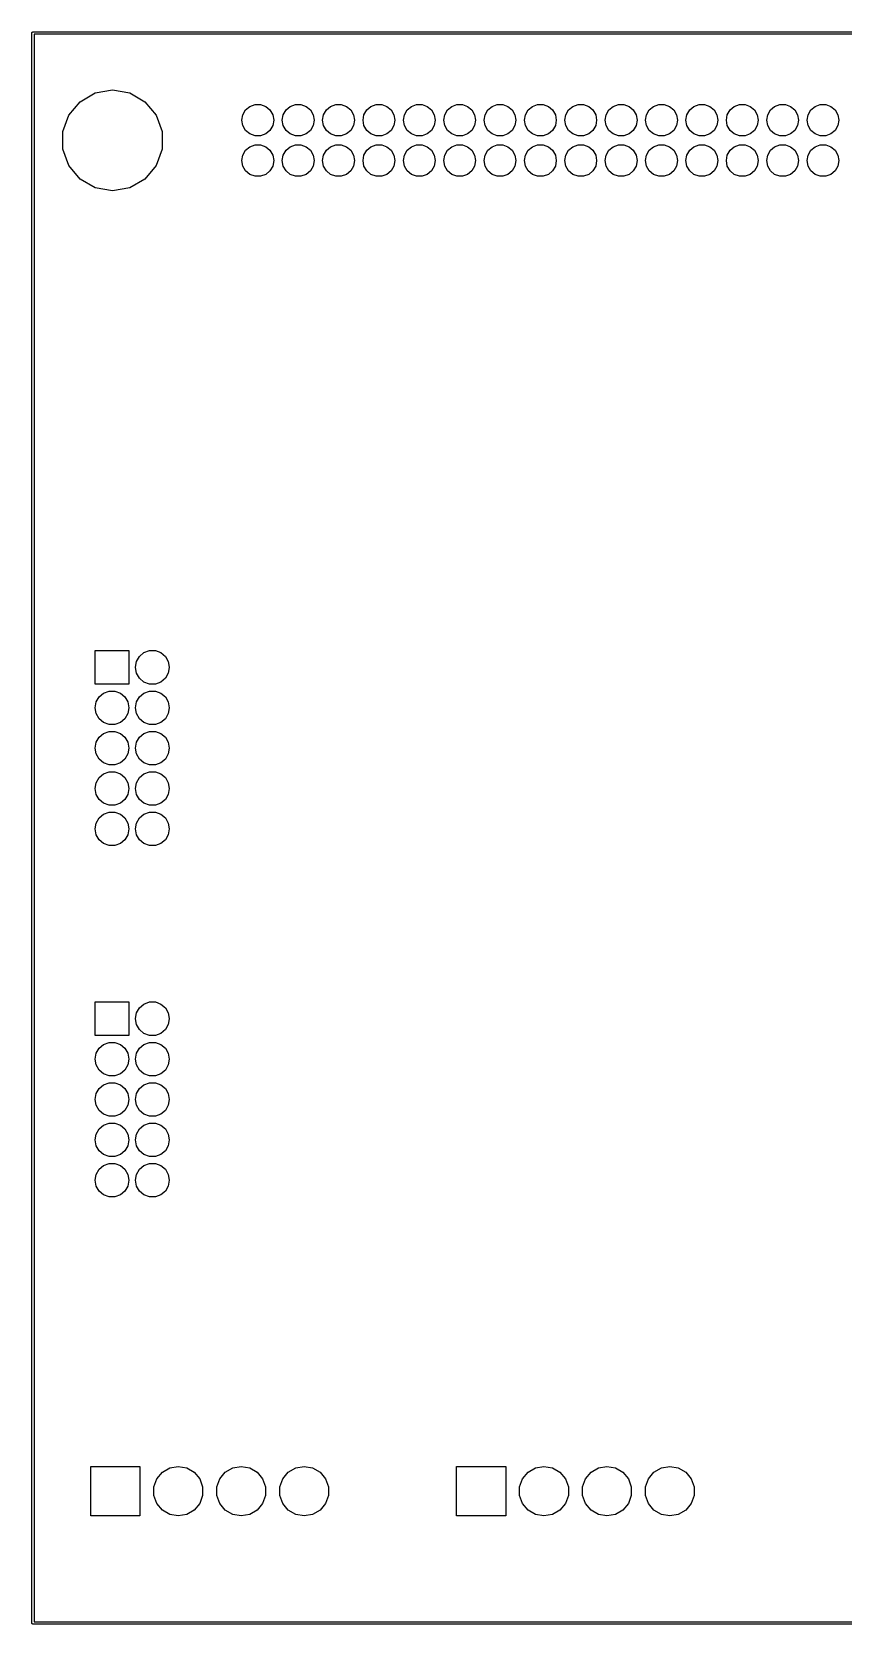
# Model space of a CAD drawing. Extents: x 25 to 125, y -125 to -25.
# Drawn here: x 24.9 to 76, y -125.1 to -24.9 of the extents above; entities that cross this region are included whole.
import ezdxf

# ---------------------------------------------------------------- set-up
doc = ezdxf.new("R2010")
doc.units = 0
doc.header["$MEASUREMENT"] = 0
doc.layers.add('BLACK', color=7, linetype='CONTINUOUS')

msp = doc.modelspace()

# ---------------------------------------------------------------- linework, layer by layer
at = {"layer": 'Black'}
for p, q in [((24.925, -25), (24.9261, -24.9935)), ((24.925, -125), (24.925, -25)), ((24.9261, -24.987), (24.9284, -24.9808)), ((24.9261, -24.9935), (24.9261, -24.987)), ((24.9284, -24.9808), (24.9295, -24.9743)), ((24.9295, -24.9743), (24.9328, -24.9687)), ((24.9328, -24.9687), (24.935, -24.9625)), ((24.935, -24.9625), (24.9393, -24.9575)), ((24.9393, -24.9575), (24.9425, -24.9518)), ((24.9425, -24.9518), (24.9476, -24.9476)), ((24.9476, -24.9476), (24.9518, -24.9425)), ((24.9518, -24.9425), (24.9575, -24.9393)), ((24.9575, -24.9393), (24.9625, -24.935)), ((24.9625, -24.935), (24.9687, -24.9328)), ((24.9687, -24.9328), (24.9743, -24.9295)), ((24.9743, -24.9295), (24.9808, -24.9284)), ((24.9808, -24.9284), (24.987, -24.9261)), ((24.987, -24.9261), (24.9935, -24.9261)), ((24.9935, -24.9261), (25, -24.925)), ((25, -24.925), (125, -24.925)), ((25.075, -25.075), (25.075, -124.925)), ((124.925, -25.075), (25.075, -25.075)), ((27.9595, -29.3183), (28.9143, -28.7671)), ((28.9143, -28.7671), (30, -28.5756)), ((30, -28.5756), (31.0857, -28.7671)), ((31.0857, -28.7671), (32.0405, -29.3183)), ((27.2509, -30.1628), (27.9595, -29.3183)), ((32.0405, -29.3183), (32.7491, -30.1628)), ((38.2043, -30.1342), (38.378, -29.8334)), ((38.378, -29.8334), (38.644, -29.6102)), ((38.644, -29.6102), (38.9704, -29.4914)), ((38.9704, -29.4914), (39.3176, -29.4914)), ((39.3176, -29.4914), (39.644, -29.6102)), ((39.644, -29.6102), (39.91, -29.8334)), ((39.91, -29.8334), (40.0837, -30.1342)), ((40.7443, -30.1342), (40.918, -29.8334)), ((40.918, -29.8334), (41.184, -29.6102)), ((41.184, -29.6102), (41.5104, -29.4914)), ((41.5104, -29.4914), (41.8576, -29.4914)), ((41.8576, -29.4914), (42.184, -29.6102)), ((42.184, -29.6102), (42.45, -29.8334)), ((42.45, -29.8334), (42.6237, -30.1342)), ((43.2843, -30.1342), (43.458, -29.8334)), ((43.458, -29.8334), (43.724, -29.6102)), ((43.724, -29.6102), (44.0504, -29.4914)), ((44.0504, -29.4914), (44.3976, -29.4914)), ((44.3976, -29.4914), (44.724, -29.6102)), ((44.724, -29.6102), (44.99, -29.8334)), ((44.99, -29.8334), (45.1637, -30.1342)), ((45.8243, -30.1342), (45.998, -29.8334)), ((45.998, -29.8334), (46.264, -29.6102)), ((46.264, -29.6102), (46.5904, -29.4914)), ((46.5904, -29.4914), (46.9376, -29.4914)), ((46.9376, -29.4914), (47.264, -29.6102)), ((47.264, -29.6102), (47.53, -29.8334)), ((47.53, -29.8334), (47.7037, -30.1342)), ((48.3643, -30.1342), (48.538, -29.8334)), ((48.538, -29.8334), (48.804, -29.6102)), ((48.804, -29.6102), (49.1304, -29.4914)), ((49.1304, -29.4914), (49.4776, -29.4914)), ((49.4776, -29.4914), (49.804, -29.6102)), ((49.804, -29.6102), (50.07, -29.8334)), ((50.07, -29.8334), (50.2437, -30.1342)), ((50.9043, -30.1342), (51.078, -29.8334)), ((51.078, -29.8334), (51.344, -29.6102)), ((51.344, -29.6102), (51.6704, -29.4914)), ((51.6704, -29.4914), (52.0176, -29.4914)), ((52.0176, -29.4914), (52.344, -29.6102)), ((52.344, -29.6102), (52.61, -29.8334)), ((52.61, -29.8334), (52.7837, -30.1342)), ((53.4443, -30.1342), (53.618, -29.8334)), ((53.618, -29.8334), (53.884, -29.6102)), ((53.884, -29.6102), (54.2104, -29.4914)), ((54.2104, -29.4914), (54.5576, -29.4914)), ((54.5576, -29.4914), (54.884, -29.6102)), ((54.884, -29.6102), (55.15, -29.8334)), ((55.15, -29.8334), (55.3237, -30.1342)), ((55.9843, -30.1342), (56.158, -29.8334)), ((56.158, -29.8334), (56.424, -29.6102)), ((56.424, -29.6102), (56.7504, -29.4914)), ((56.7504, -29.4914), (57.0976, -29.4914)), ((57.0976, -29.4914), (57.424, -29.6102)), ((57.424, -29.6102), (57.69, -29.8334)), ((57.69, -29.8334), (57.8637, -30.1342)), ((58.5243, -30.1342), (58.698, -29.8334)), ((58.698, -29.8334), (58.964, -29.6102)), ((58.964, -29.6102), (59.2904, -29.4914)), ((59.2904, -29.4914), (59.6376, -29.4914)), ((59.6376, -29.4914), (59.964, -29.6102)), ((59.964, -29.6102), (60.23, -29.8334)), ((60.23, -29.8334), (60.4037, -30.1342)), ((61.0643, -30.1342), (61.238, -29.8334)), ((61.238, -29.8334), (61.504, -29.6102)), ((61.504, -29.6102), (61.8304, -29.4914)), ((61.8304, -29.4914), (62.1776, -29.4914)), ((62.1776, -29.4914), (62.504, -29.6102)), ((62.504, -29.6102), (62.77, -29.8334)), ((62.77, -29.8334), (62.9437, -30.1342)), ((63.6043, -30.1342), (63.778, -29.8334)), ((63.778, -29.8334), (64.044, -29.6102)), ((64.044, -29.6102), (64.3704, -29.4914)), ((64.3704, -29.4914), (64.7176, -29.4914)), ((64.7176, -29.4914), (65.044, -29.6102)), ((65.044, -29.6102), (65.31, -29.8334)), ((65.31, -29.8334), (65.4837, -30.1342)), ((66.1443, -30.1342), (66.318, -29.8334)), ((66.318, -29.8334), (66.584, -29.6102)), ((66.584, -29.6102), (66.9104, -29.4914)), ((66.9104, -29.4914), (67.2576, -29.4914)), ((67.2576, -29.4914), (67.584, -29.6102)), ((67.584, -29.6102), (67.85, -29.8334)), ((67.85, -29.8334), (68.0237, -30.1342)), ((68.6843, -30.1342), (68.858, -29.8334)), ((68.858, -29.8334), (69.124, -29.6102)), ((69.124, -29.6102), (69.4504, -29.4914)), ((69.4504, -29.4914), (69.7976, -29.4914)), ((69.7976, -29.4914), (70.124, -29.6102)), ((70.124, -29.6102), (70.39, -29.8334)), ((70.39, -29.8334), (70.5637, -30.1342)), ((71.2243, -30.1342), (71.398, -29.8334)), ((71.398, -29.8334), (71.664, -29.6102)), ((71.664, -29.6102), (71.9904, -29.4914)), ((71.9904, -29.4914), (72.3376, -29.4914)), ((72.3376, -29.4914), (72.664, -29.6102)), ((72.664, -29.6102), (72.93, -29.8334)), ((72.93, -29.8334), (73.1037, -30.1342)), ((73.7643, -30.1342), (73.938, -29.8334)), ((73.938, -29.8334), (74.204, -29.6102)), ((74.204, -29.6102), (74.5304, -29.4914)), ((74.5304, -29.4914), (74.8776, -29.4914)), ((74.8776, -29.4914), (75.204, -29.6102)), ((75.204, -29.6102), (75.47, -29.8334)), ((75.47, -29.8334), (75.6437, -30.1342)), ((26.8738, -31.1988), (27.2509, -30.1628)), ((32.7491, -30.1628), (33.1262, -31.1988)), ((38.144, -30.4762), (38.2043, -30.1342)), ((38.144, -30.4838), (38.144, -30.4762)), ((38.2043, -30.8258), (38.144, -30.4838)), ((38.378, -31.1266), (38.2043, -30.8258)), ((40.0837, -30.8258), (39.91, -31.1266)), ((40.0837, -30.1342), (40.144, -30.4762)), ((40.144, -30.4838), (40.0837, -30.8258)), ((40.144, -30.4762), (40.144, -30.4838)), ((40.684, -30.4762), (40.7443, -30.1342)), ((40.684, -30.4838), (40.684, -30.4762)), ((40.7443, -30.8258), (40.684, -30.4838)), ((40.918, -31.1266), (40.7443, -30.8258)), ((42.6237, -30.8258), (42.45, -31.1266)), ((42.6237, -30.1342), (42.684, -30.4762)), ((42.684, -30.4838), (42.6237, -30.8258)), ((42.684, -30.4762), (42.684, -30.4838)), ((43.224, -30.4762), (43.2843, -30.1342)), ((43.224, -30.4838), (43.224, -30.4762)), ((43.2843, -30.8258), (43.224, -30.4838)), ((43.458, -31.1266), (43.2843, -30.8258)), ((45.1637, -30.8258), (44.99, -31.1266)), ((45.1637, -30.1342), (45.224, -30.4762)), ((45.224, -30.4838), (45.1637, -30.8258)), ((45.224, -30.4762), (45.224, -30.4838)), ((45.764, -30.4762), (45.8243, -30.1342)), ((45.764, -30.4838), (45.764, -30.4762)), ((45.8243, -30.8258), (45.764, -30.4838)), ((45.998, -31.1266), (45.8243, -30.8258)), ((47.7037, -30.8258), (47.53, -31.1266)), ((47.7037, -30.1342), (47.764, -30.4762)), ((47.764, -30.4838), (47.7037, -30.8258)), ((47.764, -30.4762), (47.764, -30.4838)), ((48.304, -30.4762), (48.3643, -30.1342)), ((48.304, -30.4838), (48.304, -30.4762)), ((48.3643, -30.8258), (48.304, -30.4838)), ((48.538, -31.1266), (48.3643, -30.8258)), ((50.2437, -30.8258), (50.07, -31.1266)), ((50.2437, -30.1342), (50.304, -30.4762)), ((50.304, -30.4838), (50.2437, -30.8258)), ((50.304, -30.4762), (50.304, -30.4838)), ((50.844, -30.4762), (50.9043, -30.1342)), ((50.844, -30.4838), (50.844, -30.4762)), ((50.9043, -30.8258), (50.844, -30.4838)), ((51.078, -31.1266), (50.9043, -30.8258)), ((52.7837, -30.8258), (52.61, -31.1266)), ((52.7837, -30.1342), (52.844, -30.4762)), ((52.844, -30.4838), (52.7837, -30.8258)), ((52.844, -30.4762), (52.844, -30.4838)), ((53.384, -30.4762), (53.4443, -30.1342)), ((53.384, -30.4838), (53.384, -30.4762)), ((53.4443, -30.8258), (53.384, -30.4838)), ((53.618, -31.1266), (53.4443, -30.8258)), ((55.3237, -30.8258), (55.15, -31.1266)), ((55.3237, -30.1342), (55.384, -30.4762)), ((55.384, -30.4838), (55.3237, -30.8258)), ((55.384, -30.4762), (55.384, -30.4838)), ((55.924, -30.4762), (55.9843, -30.1342)), ((55.924, -30.4838), (55.924, -30.4762)), ((55.9843, -30.8258), (55.924, -30.4838)), ((56.158, -31.1266), (55.9843, -30.8258)), ((57.8637, -30.8258), (57.69, -31.1266)), ((57.8637, -30.1342), (57.924, -30.4762)), ((57.924, -30.4838), (57.8637, -30.8258)), ((57.924, -30.4762), (57.924, -30.4838)), ((58.464, -30.4762), (58.5243, -30.1342)), ((58.464, -30.4838), (58.464, -30.4762)), ((58.5243, -30.8258), (58.464, -30.4838)), ((58.698, -31.1266), (58.5243, -30.8258)), ((60.4037, -30.8258), (60.23, -31.1266)), ((60.4037, -30.1342), (60.464, -30.4762)), ((60.464, -30.4838), (60.4037, -30.8258)), ((60.464, -30.4762), (60.464, -30.4838)), ((61.004, -30.4762), (61.0643, -30.1342)), ((61.004, -30.4838), (61.004, -30.4762)), ((61.0643, -30.8258), (61.004, -30.4838)), ((61.238, -31.1266), (61.0643, -30.8258)), ((62.9437, -30.8258), (62.77, -31.1266)), ((62.9437, -30.1342), (63.004, -30.4762)), ((63.004, -30.4838), (62.9437, -30.8258)), ((63.004, -30.4762), (63.004, -30.4838)), ((63.544, -30.4762), (63.6043, -30.1342)), ((63.544, -30.4838), (63.544, -30.4762)), ((63.6043, -30.8258), (63.544, -30.4838)), ((63.778, -31.1266), (63.6043, -30.8258)), ((65.4837, -30.8258), (65.31, -31.1266)), ((65.4837, -30.1342), (65.544, -30.4762)), ((65.544, -30.4838), (65.4837, -30.8258)), ((65.544, -30.4762), (65.544, -30.4838)), ((66.084, -30.4762), (66.1443, -30.1342)), ((66.084, -30.4838), (66.084, -30.4762)), ((66.1443, -30.8258), (66.084, -30.4838)), ((66.318, -31.1266), (66.1443, -30.8258)), ((68.0237, -30.8258), (67.85, -31.1266)), ((68.0237, -30.1342), (68.084, -30.4762)), ((68.084, -30.4838), (68.0237, -30.8258)), ((68.084, -30.4762), (68.084, -30.4838)), ((68.624, -30.4762), (68.6843, -30.1342)), ((68.624, -30.4838), (68.624, -30.4762)), ((68.6843, -30.8258), (68.624, -30.4838)), ((68.858, -31.1266), (68.6843, -30.8258)), ((70.5637, -30.8258), (70.39, -31.1266)), ((70.5637, -30.1342), (70.624, -30.4762)), ((70.624, -30.4838), (70.5637, -30.8258)), ((70.624, -30.4762), (70.624, -30.4838)), ((71.164, -30.4762), (71.2243, -30.1342)), ((71.164, -30.4838), (71.164, -30.4762)), ((71.2243, -30.8258), (71.164, -30.4838)), ((71.398, -31.1266), (71.2243, -30.8258)), ((73.1037, -30.8258), (72.93, -31.1266)), ((73.1037, -30.1342), (73.164, -30.4762)), ((73.164, -30.4838), (73.1037, -30.8258)), ((73.164, -30.4762), (73.164, -30.4838)), ((73.704, -30.4762), (73.7643, -30.1342)), ((73.704, -30.4838), (73.704, -30.4762)), ((73.7643, -30.8258), (73.704, -30.4838)), ((73.938, -31.1266), (73.7643, -30.8258)), ((75.6437, -30.8258), (75.47, -31.1266)), ((75.6437, -30.1342), (75.704, -30.4762)), ((75.704, -30.4838), (75.6437, -30.8258)), ((75.704, -30.4762), (75.704, -30.4838)), ((26.8738, -32.3012), (26.8738, -31.1988)), ((33.1262, -31.1988), (33.1262, -32.3012)), ((38.644, -31.3498), (38.378, -31.1266)), ((38.9704, -31.4686), (38.644, -31.3498)), ((38.644, -32.1502), (38.9704, -32.0314)), ((39.3176, -31.4686), (38.9704, -31.4686)), ((38.9704, -32.0314), (39.3176, -32.0314)), ((39.644, -31.3498), (39.3176, -31.4686)), ((39.3176, -32.0314), (39.644, -32.1502)), ((39.91, -31.1266), (39.644, -31.3498)), ((41.184, -31.3498), (40.918, -31.1266)), ((41.5104, -31.4686), (41.184, -31.3498)), ((41.184, -32.1502), (41.5104, -32.0314)), ((41.8576, -31.4686), (41.5104, -31.4686)), ((41.5104, -32.0314), (41.8576, -32.0314)), ((42.184, -31.3498), (41.8576, -31.4686)), ((41.8576, -32.0314), (42.184, -32.1502)), ((42.45, -31.1266), (42.184, -31.3498)), ((43.724, -31.3498), (43.458, -31.1266)), ((44.0504, -31.4686), (43.724, -31.3498)), ((43.724, -32.1502), (44.0504, -32.0314)), ((44.3976, -31.4686), (44.0504, -31.4686)), ((44.0504, -32.0314), (44.3976, -32.0314)), ((44.724, -31.3498), (44.3976, -31.4686)), ((44.3976, -32.0314), (44.724, -32.1502)), ((44.99, -31.1266), (44.724, -31.3498)), ((46.264, -31.3498), (45.998, -31.1266)), ((46.5904, -31.4686), (46.264, -31.3498)), ((46.264, -32.1502), (46.5904, -32.0314)), ((46.9376, -31.4686), (46.5904, -31.4686)), ((46.5904, -32.0314), (46.9376, -32.0314)), ((47.264, -31.3498), (46.9376, -31.4686)), ((46.9376, -32.0314), (47.264, -32.1502)), ((47.53, -31.1266), (47.264, -31.3498)), ((48.804, -31.3498), (48.538, -31.1266)), ((49.1304, -31.4686), (48.804, -31.3498)), ((48.804, -32.1502), (49.1304, -32.0314)), ((49.4776, -31.4686), (49.1304, -31.4686)), ((49.1304, -32.0314), (49.4776, -32.0314)), ((49.804, -31.3498), (49.4776, -31.4686)), ((49.4776, -32.0314), (49.804, -32.1502)), ((50.07, -31.1266), (49.804, -31.3498)), ((51.344, -31.3498), (51.078, -31.1266)), ((51.6704, -31.4686), (51.344, -31.3498)), ((51.344, -32.1502), (51.6704, -32.0314)), ((52.0176, -31.4686), (51.6704, -31.4686)), ((51.6704, -32.0314), (52.0176, -32.0314)), ((52.344, -31.3498), (52.0176, -31.4686)), ((52.0176, -32.0314), (52.344, -32.1502)), ((52.61, -31.1266), (52.344, -31.3498)), ((53.884, -31.3498), (53.618, -31.1266)), ((54.2104, -31.4686), (53.884, -31.3498)), ((53.884, -32.1502), (54.2104, -32.0314)), ((54.5576, -31.4686), (54.2104, -31.4686)), ((54.2104, -32.0314), (54.5576, -32.0314)), ((54.884, -31.3498), (54.5576, -31.4686)), ((54.5576, -32.0314), (54.884, -32.1502)), ((55.15, -31.1266), (54.884, -31.3498)), ((56.424, -31.3498), (56.158, -31.1266)), ((56.7504, -31.4686), (56.424, -31.3498)), ((56.424, -32.1502), (56.7504, -32.0314)), ((57.0976, -31.4686), (56.7504, -31.4686)), ((56.7504, -32.0314), (57.0976, -32.0314)), ((57.424, -31.3498), (57.0976, -31.4686)), ((57.0976, -32.0314), (57.424, -32.1502)), ((57.69, -31.1266), (57.424, -31.3498)), ((58.964, -31.3498), (58.698, -31.1266)), ((59.2904, -31.4686), (58.964, -31.3498)), ((58.964, -32.1502), (59.2904, -32.0314)), ((59.6376, -31.4686), (59.2904, -31.4686)), ((59.2904, -32.0314), (59.6376, -32.0314)), ((59.964, -31.3498), (59.6376, -31.4686)), ((59.6376, -32.0314), (59.964, -32.1502)), ((60.23, -31.1266), (59.964, -31.3498)), ((61.504, -31.3498), (61.238, -31.1266)), ((61.8304, -31.4686), (61.504, -31.3498)), ((61.504, -32.1502), (61.8304, -32.0314)), ((62.1776, -31.4686), (61.8304, -31.4686)), ((61.8304, -32.0314), (62.1776, -32.0314)), ((62.504, -31.3498), (62.1776, -31.4686)), ((62.1776, -32.0314), (62.504, -32.1502)), ((62.77, -31.1266), (62.504, -31.3498)), ((64.044, -31.3498), (63.778, -31.1266)), ((64.3704, -31.4686), (64.044, -31.3498)), ((64.044, -32.1502), (64.3704, -32.0314)), ((64.7176, -31.4686), (64.3704, -31.4686)), ((64.3704, -32.0314), (64.7176, -32.0314)), ((65.044, -31.3498), (64.7176, -31.4686)), ((64.7176, -32.0314), (65.044, -32.1502)), ((65.31, -31.1266), (65.044, -31.3498)), ((66.584, -31.3498), (66.318, -31.1266)), ((66.9104, -31.4686), (66.584, -31.3498)), ((66.584, -32.1502), (66.9104, -32.0314)), ((67.2576, -31.4686), (66.9104, -31.4686)), ((66.9104, -32.0314), (67.2576, -32.0314)), ((67.584, -31.3498), (67.2576, -31.4686)), ((67.2576, -32.0314), (67.584, -32.1502)), ((67.85, -31.1266), (67.584, -31.3498)), ((69.124, -31.3498), (68.858, -31.1266)), ((69.4504, -31.4686), (69.124, -31.3498)), ((69.124, -32.1502), (69.4504, -32.0314)), ((69.7976, -31.4686), (69.4504, -31.4686)), ((69.4504, -32.0314), (69.7976, -32.0314)), ((70.124, -31.3498), (69.7976, -31.4686)), ((69.7976, -32.0314), (70.124, -32.1502)), ((70.39, -31.1266), (70.124, -31.3498)), ((71.664, -31.3498), (71.398, -31.1266)), ((71.9904, -31.4686), (71.664, -31.3498)), ((71.664, -32.1502), (71.9904, -32.0314)), ((72.3376, -31.4686), (71.9904, -31.4686)), ((71.9904, -32.0314), (72.3376, -32.0314)), ((72.664, -31.3498), (72.3376, -31.4686)), ((72.3376, -32.0314), (72.664, -32.1502)), ((72.93, -31.1266), (72.664, -31.3498)), ((74.204, -31.3498), (73.938, -31.1266)), ((74.5304, -31.4686), (74.204, -31.3498)), ((74.204, -32.1502), (74.5304, -32.0314)), ((74.8776, -31.4686), (74.5304, -31.4686)), ((74.5304, -32.0314), (74.8776, -32.0314)), ((75.204, -31.3498), (74.8776, -31.4686)), ((74.8776, -32.0314), (75.204, -32.1502)), ((75.47, -31.1266), (75.204, -31.3498)), ((27.2509, -33.3372), (26.8738, -32.3012)), ((33.1262, -32.3012), (32.7491, -33.3372)), ((38.144, -33.0162), (38.2043, -32.6742)), ((38.144, -33.0238), (38.144, -33.0162)), ((38.2043, -33.3658), (38.144, -33.0238)), ((38.2043, -32.6742), (38.378, -32.3734)), ((38.378, -32.3734), (38.644, -32.1502)), ((39.644, -32.1502), (39.91, -32.3734)), ((39.91, -32.3734), (40.0837, -32.6742)), ((40.0837, -32.6742), (40.144, -33.0162)), ((40.144, -33.0238), (40.0837, -33.3658)), ((40.144, -33.0162), (40.144, -33.0238)), ((40.684, -33.0162), (40.7443, -32.6742)), ((40.684, -33.0238), (40.684, -33.0162)), ((40.7443, -33.3658), (40.684, -33.0238)), ((40.7443, -32.6742), (40.918, -32.3734)), ((40.918, -32.3734), (41.184, -32.1502)), ((42.184, -32.1502), (42.45, -32.3734)), ((42.45, -32.3734), (42.6237, -32.6742)), ((42.6237, -32.6742), (42.684, -33.0162)), ((42.684, -33.0238), (42.6237, -33.3658)), ((42.684, -33.0162), (42.684, -33.0238)), ((43.224, -33.0162), (43.2843, -32.6742)), ((43.224, -33.0238), (43.224, -33.0162)), ((43.2843, -33.3658), (43.224, -33.0238)), ((43.2843, -32.6742), (43.458, -32.3734)), ((43.458, -32.3734), (43.724, -32.1502)), ((44.724, -32.1502), (44.99, -32.3734)), ((44.99, -32.3734), (45.1637, -32.6742)), ((45.1637, -32.6742), (45.224, -33.0162)), ((45.224, -33.0238), (45.1637, -33.3658)), ((45.224, -33.0162), (45.224, -33.0238)), ((45.764, -33.0162), (45.8243, -32.6742)), ((45.764, -33.0238), (45.764, -33.0162)), ((45.8243, -33.3658), (45.764, -33.0238)), ((45.8243, -32.6742), (45.998, -32.3734)), ((45.998, -32.3734), (46.264, -32.1502)), ((47.264, -32.1502), (47.53, -32.3734)), ((47.53, -32.3734), (47.7037, -32.6742)), ((47.7037, -32.6742), (47.764, -33.0162)), ((47.764, -33.0238), (47.7037, -33.3658)), ((47.764, -33.0162), (47.764, -33.0238)), ((48.304, -33.0162), (48.3643, -32.6742)), ((48.304, -33.0238), (48.304, -33.0162)), ((48.3643, -33.3658), (48.304, -33.0238)), ((48.3643, -32.6742), (48.538, -32.3734)), ((48.538, -32.3734), (48.804, -32.1502)), ((49.804, -32.1502), (50.07, -32.3734)), ((50.07, -32.3734), (50.2437, -32.6742)), ((50.2437, -32.6742), (50.304, -33.0162)), ((50.304, -33.0238), (50.2437, -33.3658)), ((50.304, -33.0162), (50.304, -33.0238)), ((50.844, -33.0162), (50.9043, -32.6742)), ((50.844, -33.0238), (50.844, -33.0162)), ((50.9043, -33.3658), (50.844, -33.0238)), ((50.9043, -32.6742), (51.078, -32.3734)), ((51.078, -32.3734), (51.344, -32.1502)), ((52.344, -32.1502), (52.61, -32.3734)), ((52.61, -32.3734), (52.7837, -32.6742)), ((52.7837, -32.6742), (52.844, -33.0162)), ((52.844, -33.0238), (52.7837, -33.3658)), ((52.844, -33.0162), (52.844, -33.0238)), ((53.384, -33.0162), (53.4443, -32.6742)), ((53.384, -33.0238), (53.384, -33.0162)), ((53.4443, -33.3658), (53.384, -33.0238)), ((53.4443, -32.6742), (53.618, -32.3734)), ((53.618, -32.3734), (53.884, -32.1502)), ((54.884, -32.1502), (55.15, -32.3734)), ((55.15, -32.3734), (55.3237, -32.6742)), ((55.3237, -32.6742), (55.384, -33.0162)), ((55.384, -33.0238), (55.3237, -33.3658)), ((55.384, -33.0162), (55.384, -33.0238)), ((55.924, -33.0162), (55.9843, -32.6742)), ((55.924, -33.0238), (55.924, -33.0162)), ((55.9843, -33.3658), (55.924, -33.0238)), ((55.9843, -32.6742), (56.158, -32.3734)), ((56.158, -32.3734), (56.424, -32.1502)), ((57.424, -32.1502), (57.69, -32.3734)), ((57.69, -32.3734), (57.8637, -32.6742)), ((57.8637, -32.6742), (57.924, -33.0162)), ((57.924, -33.0238), (57.8637, -33.3658)), ((57.924, -33.0162), (57.924, -33.0238)), ((58.464, -33.0162), (58.5243, -32.6742)), ((58.464, -33.0238), (58.464, -33.0162)), ((58.5243, -33.3658), (58.464, -33.0238)), ((58.5243, -32.6742), (58.698, -32.3734)), ((58.698, -32.3734), (58.964, -32.1502)), ((59.964, -32.1502), (60.23, -32.3734)), ((60.23, -32.3734), (60.4037, -32.6742)), ((60.4037, -32.6742), (60.464, -33.0162)), ((60.464, -33.0238), (60.4037, -33.3658)), ((60.464, -33.0162), (60.464, -33.0238)), ((61.004, -33.0162), (61.0643, -32.6742)), ((61.004, -33.0238), (61.004, -33.0162)), ((61.0643, -33.3658), (61.004, -33.0238)), ((61.0643, -32.6742), (61.238, -32.3734)), ((61.238, -32.3734), (61.504, -32.1502)), ((62.504, -32.1502), (62.77, -32.3734)), ((62.77, -32.3734), (62.9437, -32.6742)), ((62.9437, -32.6742), (63.004, -33.0162)), ((63.004, -33.0238), (62.9437, -33.3658)), ((63.004, -33.0162), (63.004, -33.0238)), ((63.544, -33.0162), (63.6043, -32.6742)), ((63.544, -33.0238), (63.544, -33.0162)), ((63.6043, -33.3658), (63.544, -33.0238)), ((63.6043, -32.6742), (63.778, -32.3734)), ((63.778, -32.3734), (64.044, -32.1502)), ((65.044, -32.1502), (65.31, -32.3734)), ((65.31, -32.3734), (65.4837, -32.6742)), ((65.4837, -32.6742), (65.544, -33.0162)), ((65.544, -33.0238), (65.4837, -33.3658)), ((65.544, -33.0162), (65.544, -33.0238)), ((66.084, -33.0162), (66.1443, -32.6742)), ((66.084, -33.0238), (66.084, -33.0162)), ((66.1443, -33.3658), (66.084, -33.0238)), ((66.1443, -32.6742), (66.318, -32.3734)), ((66.318, -32.3734), (66.584, -32.1502)), ((67.584, -32.1502), (67.85, -32.3734)), ((67.85, -32.3734), (68.0237, -32.6742)), ((68.0237, -32.6742), (68.084, -33.0162)), ((68.084, -33.0238), (68.0237, -33.3658)), ((68.084, -33.0162), (68.084, -33.0238)), ((68.624, -33.0162), (68.6843, -32.6742)), ((68.624, -33.0238), (68.624, -33.0162)), ((68.6843, -33.3658), (68.624, -33.0238)), ((68.6843, -32.6742), (68.858, -32.3734)), ((68.858, -32.3734), (69.124, -32.1502)), ((70.124, -32.1502), (70.39, -32.3734)), ((70.39, -32.3734), (70.5637, -32.6742)), ((70.5637, -32.6742), (70.624, -33.0162)), ((70.624, -33.0238), (70.5637, -33.3658)), ((70.624, -33.0162), (70.624, -33.0238)), ((71.164, -33.0162), (71.2243, -32.6742)), ((71.164, -33.0238), (71.164, -33.0162)), ((71.2243, -33.3658), (71.164, -33.0238)), ((71.2243, -32.6742), (71.398, -32.3734)), ((71.398, -32.3734), (71.664, -32.1502)), ((72.664, -32.1502), (72.93, -32.3734)), ((72.93, -32.3734), (73.1037, -32.6742)), ((73.1037, -32.6742), (73.164, -33.0162)), ((73.164, -33.0238), (73.1037, -33.3658)), ((73.164, -33.0162), (73.164, -33.0238)), ((73.704, -33.0162), (73.7643, -32.6742)), ((73.704, -33.0238), (73.704, -33.0162)), ((73.7643, -33.3658), (73.704, -33.0238)), ((73.7643, -32.6742), (73.938, -32.3734)), ((73.938, -32.3734), (74.204, -32.1502)), ((75.204, -32.1502), (75.47, -32.3734)), ((75.47, -32.3734), (75.6437, -32.6742)), ((75.6437, -32.6742), (75.704, -33.0162)), ((75.704, -33.0238), (75.6437, -33.3658)), ((75.704, -33.0162), (75.704, -33.0238)), ((27.9595, -34.1817), (27.2509, -33.3372)), ((32.7491, -33.3372), (32.0405, -34.1817)), ((38.378, -33.6666), (38.2043, -33.3658)), ((38.644, -33.8898), (38.378, -33.6666)), ((38.9704, -34.0086), (38.644, -33.8898)), ((39.3176, -34.0086), (38.9704, -34.0086)), ((39.644, -33.8898), (39.3176, -34.0086)), ((39.91, -33.6666), (39.644, -33.8898)), ((40.0837, -33.3658), (39.91, -33.6666)), ((40.918, -33.6666), (40.7443, -33.3658)), ((41.184, -33.8898), (40.918, -33.6666)), ((41.5104, -34.0086), (41.184, -33.8898)), ((41.8576, -34.0086), (41.5104, -34.0086)), ((42.184, -33.8898), (41.8576, -34.0086)), ((42.45, -33.6666), (42.184, -33.8898)), ((42.6237, -33.3658), (42.45, -33.6666)), ((43.458, -33.6666), (43.2843, -33.3658)), ((43.724, -33.8898), (43.458, -33.6666)), ((44.0504, -34.0086), (43.724, -33.8898)), ((44.3976, -34.0086), (44.0504, -34.0086)), ((44.724, -33.8898), (44.3976, -34.0086)), ((44.99, -33.6666), (44.724, -33.8898)), ((45.1637, -33.3658), (44.99, -33.6666)), ((45.998, -33.6666), (45.8243, -33.3658)), ((46.264, -33.8898), (45.998, -33.6666)), ((46.5904, -34.0086), (46.264, -33.8898)), ((46.9376, -34.0086), (46.5904, -34.0086)), ((47.264, -33.8898), (46.9376, -34.0086)), ((47.53, -33.6666), (47.264, -33.8898)), ((47.7037, -33.3658), (47.53, -33.6666)), ((48.538, -33.6666), (48.3643, -33.3658)), ((48.804, -33.8898), (48.538, -33.6666)), ((49.1304, -34.0086), (48.804, -33.8898)), ((49.4776, -34.0086), (49.1304, -34.0086)), ((49.804, -33.8898), (49.4776, -34.0086)), ((50.07, -33.6666), (49.804, -33.8898)), ((50.2437, -33.3658), (50.07, -33.6666)), ((51.078, -33.6666), (50.9043, -33.3658)), ((51.344, -33.8898), (51.078, -33.6666)), ((51.6704, -34.0086), (51.344, -33.8898)), ((52.0176, -34.0086), (51.6704, -34.0086)), ((52.344, -33.8898), (52.0176, -34.0086)), ((52.61, -33.6666), (52.344, -33.8898)), ((52.7837, -33.3658), (52.61, -33.6666)), ((53.618, -33.6666), (53.4443, -33.3658)), ((53.884, -33.8898), (53.618, -33.6666)), ((54.2104, -34.0086), (53.884, -33.8898)), ((54.5576, -34.0086), (54.2104, -34.0086)), ((54.884, -33.8898), (54.5576, -34.0086)), ((55.15, -33.6666), (54.884, -33.8898)), ((55.3237, -33.3658), (55.15, -33.6666)), ((56.158, -33.6666), (55.9843, -33.3658)), ((56.424, -33.8898), (56.158, -33.6666)), ((56.7504, -34.0086), (56.424, -33.8898)), ((57.0976, -34.0086), (56.7504, -34.0086)), ((57.424, -33.8898), (57.0976, -34.0086)), ((57.69, -33.6666), (57.424, -33.8898)), ((57.8637, -33.3658), (57.69, -33.6666)), ((58.698, -33.6666), (58.5243, -33.3658)), ((58.964, -33.8898), (58.698, -33.6666)), ((59.2904, -34.0086), (58.964, -33.8898)), ((59.6376, -34.0086), (59.2904, -34.0086)), ((59.964, -33.8898), (59.6376, -34.0086)), ((60.23, -33.6666), (59.964, -33.8898)), ((60.4037, -33.3658), (60.23, -33.6666)), ((61.238, -33.6666), (61.0643, -33.3658)), ((61.504, -33.8898), (61.238, -33.6666)), ((61.8304, -34.0086), (61.504, -33.8898)), ((62.1776, -34.0086), (61.8304, -34.0086)), ((62.504, -33.8898), (62.1776, -34.0086)), ((62.77, -33.6666), (62.504, -33.8898)), ((62.9437, -33.3658), (62.77, -33.6666)), ((63.778, -33.6666), (63.6043, -33.3658)), ((64.044, -33.8898), (63.778, -33.6666)), ((64.3704, -34.0086), (64.044, -33.8898)), ((64.7176, -34.0086), (64.3704, -34.0086)), ((65.044, -33.8898), (64.7176, -34.0086)), ((65.31, -33.6666), (65.044, -33.8898)), ((65.4837, -33.3658), (65.31, -33.6666)), ((66.318, -33.6666), (66.1443, -33.3658)), ((66.584, -33.8898), (66.318, -33.6666)), ((66.9104, -34.0086), (66.584, -33.8898)), ((67.2576, -34.0086), (66.9104, -34.0086)), ((67.584, -33.8898), (67.2576, -34.0086)), ((67.85, -33.6666), (67.584, -33.8898)), ((68.0237, -33.3658), (67.85, -33.6666)), ((68.858, -33.6666), (68.6843, -33.3658)), ((69.124, -33.8898), (68.858, -33.6666)), ((69.4504, -34.0086), (69.124, -33.8898)), ((69.7976, -34.0086), (69.4504, -34.0086)), ((70.124, -33.8898), (69.7976, -34.0086)), ((70.39, -33.6666), (70.124, -33.8898)), ((70.5637, -33.3658), (70.39, -33.6666)), ((71.398, -33.6666), (71.2243, -33.3658)), ((71.664, -33.8898), (71.398, -33.6666)), ((71.9904, -34.0086), (71.664, -33.8898)), ((72.3376, -34.0086), (71.9904, -34.0086)), ((72.664, -33.8898), (72.3376, -34.0086)), ((72.93, -33.6666), (72.664, -33.8898)), ((73.1037, -33.3658), (72.93, -33.6666)), ((73.938, -33.6666), (73.7643, -33.3658)), ((74.204, -33.8898), (73.938, -33.6666)), ((74.5304, -34.0086), (74.204, -33.8898)), ((74.8776, -34.0086), (74.5304, -34.0086)), ((75.204, -33.8898), (74.8776, -34.0086)), ((75.47, -33.6666), (75.204, -33.8898)), ((75.6437, -33.3658), (75.47, -33.6666)), ((28.9143, -34.7329), (27.9595, -34.1817)), ((30, -34.9244), (28.9143, -34.7329)), ((31.0857, -34.7329), (30, -34.9244)), ((32.0405, -34.1817), (31.0857, -34.7329)), ((28.9084, -65.9606), (28.9084, -63.8334)), ((28.9084, -63.8334), (31.0356, -63.8334)), ((31.0356, -63.8334), (31.0356, -65.9606)), ((31.6972, -64.2093), (31.9802, -63.9718)), ((31.9802, -63.9718), (32.3273, -63.8455)), ((32.3273, -63.8455), (32.6967, -63.8455)), ((32.6967, -63.8455), (33.0438, -63.9718)), ((33.0438, -63.9718), (33.3268, -64.2093)), ((31.4484, -64.8929), (31.5125, -64.5292)), ((31.4484, -64.9011), (31.4484, -64.8929)), ((31.5125, -65.2648), (31.4484, -64.9011)), ((31.5125, -64.5292), (31.6972, -64.2093)), ((33.3268, -64.2093), (33.5115, -64.5292)), ((33.5115, -64.5292), (33.5756, -64.8929)), ((33.5756, -64.9011), (33.5115, -65.2648)), ((33.5756, -64.8929), (33.5756, -64.9011)), ((31.0356, -65.9606), (28.9084, -65.9606)), ((31.6972, -65.5847), (31.5125, -65.2648)), ((31.9802, -65.8222), (31.6972, -65.5847)), ((32.3273, -65.9485), (31.9802, -65.8222)), ((32.6967, -65.9485), (32.3273, -65.9485)), ((33.0438, -65.8222), (32.6967, -65.9485)), ((33.3268, -65.5847), (33.0438, -65.8222)), ((33.5115, -65.2648), (33.3268, -65.5847)), ((28.9084, -67.4329), (28.9725, -67.0692)), ((28.9725, -67.0692), (29.1572, -66.7493)), ((29.1572, -66.7493), (29.4402, -66.5118)), ((29.4402, -66.5118), (29.7873, -66.3855)), ((29.7873, -66.3855), (30.1567, -66.3855)), ((30.1567, -66.3855), (30.5038, -66.5118)), ((30.5038, -66.5118), (30.7868, -66.7493)), ((30.7868, -66.7493), (30.9715, -67.0692)), ((30.9715, -67.0692), (31.0356, -67.4329)), ((31.4484, -67.4329), (31.5125, -67.0692)), ((31.5125, -67.0692), (31.6972, -66.7493)), ((31.6972, -66.7493), (31.9802, -66.5118)), ((31.9802, -66.5118), (32.3273, -66.3855)), ((32.3273, -66.3855), (32.6967, -66.3855)), ((32.6967, -66.3855), (33.0438, -66.5118)), ((33.0438, -66.5118), (33.3268, -66.7493)), ((33.3268, -66.7493), (33.5115, -67.0692)), ((33.5115, -67.0692), (33.5756, -67.4329)), ((28.9084, -67.4411), (28.9084, -67.4329)), ((28.9725, -67.8048), (28.9084, -67.4411)), ((29.1572, -68.1247), (28.9725, -67.8048)), ((30.9715, -67.8048), (30.7868, -68.1247)), ((31.0356, -67.4411), (30.9715, -67.8048)), ((31.0356, -67.4329), (31.0356, -67.4411)), ((31.4484, -67.4411), (31.4484, -67.4329)), ((31.5125, -67.8048), (31.4484, -67.4411)), ((31.6972, -68.1247), (31.5125, -67.8048)), ((33.5115, -67.8048), (33.3268, -68.1247)), ((33.5756, -67.4411), (33.5115, -67.8048)), ((33.5756, -67.4329), (33.5756, -67.4411)), ((29.4402, -68.3622), (29.1572, -68.1247)), ((29.1572, -69.2893), (29.4402, -69.0518)), ((29.7873, -68.4885), (29.4402, -68.3622)), ((29.4402, -69.0518), (29.7873, -68.9255)), ((30.1567, -68.4885), (29.7873, -68.4885)), ((29.7873, -68.9255), (30.1567, -68.9255)), ((30.5038, -68.3622), (30.1567, -68.4885)), ((30.1567, -68.9255), (30.5038, -69.0518)), ((30.7868, -68.1247), (30.5038, -68.3622)), ((30.5038, -69.0518), (30.7868, -69.2893)), ((31.9802, -68.3622), (31.6972, -68.1247)), ((31.6972, -69.2893), (31.9802, -69.0518)), ((32.3273, -68.4885), (31.9802, -68.3622)), ((31.9802, -69.0518), (32.3273, -68.9255)), ((32.6967, -68.4885), (32.3273, -68.4885)), ((32.3273, -68.9255), (32.6967, -68.9255)), ((33.0438, -68.3622), (32.6967, -68.4885)), ((32.6967, -68.9255), (33.0438, -69.0518)), ((33.3268, -68.1247), (33.0438, -68.3622)), ((33.0438, -69.0518), (33.3268, -69.2893)), ((28.9084, -69.9729), (28.9725, -69.6092)), ((28.9084, -69.9811), (28.9084, -69.9729)), ((28.9725, -70.3448), (28.9084, -69.9811)), ((28.9725, -69.6092), (29.1572, -69.2893)), ((30.7868, -69.2893), (30.9715, -69.6092)), ((30.9715, -69.6092), (31.0356, -69.9729)), ((31.0356, -69.9811), (30.9715, -70.3448)), ((31.0356, -69.9729), (31.0356, -69.9811)), ((31.4484, -69.9729), (31.5125, -69.6092)), ((31.4484, -69.9811), (31.4484, -69.9729)), ((31.5125, -70.3448), (31.4484, -69.9811)), ((31.5125, -69.6092), (31.6972, -69.2893)), ((33.3268, -69.2893), (33.5115, -69.6092)), ((33.5115, -69.6092), (33.5756, -69.9729)), ((33.5756, -69.9811), (33.5115, -70.3448)), ((33.5756, -69.9729), (33.5756, -69.9811)), ((29.1572, -70.6647), (28.9725, -70.3448)), ((29.4402, -70.9022), (29.1572, -70.6647)), ((29.7873, -71.0285), (29.4402, -70.9022)), ((30.1567, -71.0285), (29.7873, -71.0285)), ((30.5038, -70.9022), (30.1567, -71.0285)), ((30.7868, -70.6647), (30.5038, -70.9022)), ((30.9715, -70.3448), (30.7868, -70.6647)), ((31.6972, -70.6647), (31.5125, -70.3448)), ((31.9802, -70.9022), (31.6972, -70.6647)), ((32.3273, -71.0285), (31.9802, -70.9022)), ((32.6967, -71.0285), (32.3273, -71.0285)), ((33.0438, -70.9022), (32.6967, -71.0285)), ((33.3268, -70.6647), (33.0438, -70.9022)), ((33.5115, -70.3448), (33.3268, -70.6647)), ((28.9725, -72.1492), (29.1572, -71.8293)), ((29.1572, -71.8293), (29.4402, -71.5918)), ((29.4402, -71.5918), (29.7873, -71.4655)), ((29.7873, -71.4655), (30.1567, -71.4655)), ((30.1567, -71.4655), (30.5038, -71.5918)), ((30.5038, -71.5918), (30.7868, -71.8293)), ((30.7868, -71.8293), (30.9715, -72.1492)), ((31.5125, -72.1492), (31.6972, -71.8293)), ((31.6972, -71.8293), (31.9802, -71.5918)), ((31.9802, -71.5918), (32.3273, -71.4655)), ((32.3273, -71.4655), (32.6967, -71.4655)), ((32.6967, -71.4655), (33.0438, -71.5918)), ((33.0438, -71.5918), (33.3268, -71.8293)), ((33.3268, -71.8293), (33.5115, -72.1492)), ((28.9084, -72.5129), (28.9725, -72.1492)), ((28.9084, -72.5211), (28.9084, -72.5129)), ((28.9725, -72.8848), (28.9084, -72.5211)), ((29.1572, -73.2047), (28.9725, -72.8848)), ((30.9715, -72.8848), (30.7868, -73.2047)), ((30.9715, -72.1492), (31.0356, -72.5129)), ((31.0356, -72.5211), (30.9715, -72.8848)), ((31.0356, -72.5129), (31.0356, -72.5211)), ((31.4484, -72.5129), (31.5125, -72.1492)), ((31.4484, -72.5211), (31.4484, -72.5129)), ((31.5125, -72.8848), (31.4484, -72.5211)), ((31.6972, -73.2047), (31.5125, -72.8848)), ((33.5115, -72.8848), (33.3268, -73.2047)), ((33.5115, -72.1492), (33.5756, -72.5129)), ((33.5756, -72.5211), (33.5115, -72.8848)), ((33.5756, -72.5129), (33.5756, -72.5211)), ((29.4402, -73.4422), (29.1572, -73.2047)), ((29.7873, -73.5685), (29.4402, -73.4422)), ((29.4402, -74.1318), (29.7873, -74.0055)), ((30.1567, -73.5685), (29.7873, -73.5685)), ((29.7873, -74.0055), (30.1567, -74.0055)), ((30.5038, -73.4422), (30.1567, -73.5685)), ((30.1567, -74.0055), (30.5038, -74.1318)), ((30.7868, -73.2047), (30.5038, -73.4422)), ((31.9802, -73.4422), (31.6972, -73.2047)), ((32.3273, -73.5685), (31.9802, -73.4422)), ((31.9802, -74.1318), (32.3273, -74.0055)), ((32.6967, -73.5685), (32.3273, -73.5685)), ((32.3273, -74.0055), (32.6967, -74.0055)), ((33.0438, -73.4422), (32.6967, -73.5685)), ((32.6967, -74.0055), (33.0438, -74.1318)), ((33.3268, -73.2047), (33.0438, -73.4422)), ((28.9084, -75.0529), (28.9725, -74.6892)), ((28.9084, -75.0611), (28.9084, -75.0529)), ((28.9725, -75.4248), (28.9084, -75.0611)), ((28.9725, -74.6892), (29.1572, -74.3693)), ((29.1572, -74.3693), (29.4402, -74.1318)), ((30.5038, -74.1318), (30.7868, -74.3693)), ((30.7868, -74.3693), (30.9715, -74.6892)), ((30.9715, -74.6892), (31.0356, -75.0529)), ((31.0356, -75.0611), (30.9715, -75.4248)), ((31.0356, -75.0529), (31.0356, -75.0611)), ((31.4484, -75.0529), (31.5125, -74.6892)), ((31.4484, -75.0611), (31.4484, -75.0529)), ((31.5125, -75.4248), (31.4484, -75.0611)), ((31.5125, -74.6892), (31.6972, -74.3693)), ((31.6972, -74.3693), (31.9802, -74.1318)), ((33.0438, -74.1318), (33.3268, -74.3693)), ((33.3268, -74.3693), (33.5115, -74.6892)), ((33.5115, -74.6892), (33.5756, -75.0529)), ((33.5756, -75.0611), (33.5115, -75.4248)), ((33.5756, -75.0529), (33.5756, -75.0611)), ((29.1572, -75.7447), (28.9725, -75.4248)), ((29.4402, -75.9822), (29.1572, -75.7447)), ((29.7873, -76.1085), (29.4402, -75.9822)), ((30.1567, -76.1085), (29.7873, -76.1085)), ((30.5038, -75.9822), (30.1567, -76.1085)), ((30.7868, -75.7447), (30.5038, -75.9822)), ((30.9715, -75.4248), (30.7868, -75.7447)), ((31.6972, -75.7447), (31.5125, -75.4248)), ((31.9802, -75.9822), (31.6972, -75.7447)), ((32.3273, -76.1085), (31.9802, -75.9822)), ((32.6967, -76.1085), (32.3273, -76.1085)), ((33.0438, -75.9822), (32.6967, -76.1085)), ((33.3268, -75.7447), (33.0438, -75.9822)), ((33.5115, -75.4248), (33.3268, -75.7447)), ((28.9084, -88.0586), (28.9084, -85.9314)), ((28.9084, -85.9314), (31.0356, -85.9314)), ((31.0356, -85.9314), (31.0356, -88.0586)), ((31.6972, -86.3073), (31.9802, -86.0698)), ((31.9802, -86.0698), (32.3273, -85.9435)), ((32.3273, -85.9435), (32.6967, -85.9435)), ((32.6967, -85.9435), (33.0438, -86.0698)), ((33.0438, -86.0698), (33.3268, -86.3073)), ((31.4484, -86.9909), (31.5125, -86.6272)), ((31.4484, -86.9991), (31.4484, -86.9909)), ((31.5125, -87.3628), (31.4484, -86.9991)), ((31.5125, -86.6272), (31.6972, -86.3073)), ((33.3268, -86.3073), (33.5115, -86.6272)), ((33.5115, -86.6272), (33.5756, -86.9909)), ((33.5756, -86.9991), (33.5115, -87.3628)), ((33.5756, -86.9909), (33.5756, -86.9991)), ((31.0356, -88.0586), (28.9084, -88.0586)), ((31.6972, -87.6827), (31.5125, -87.3628)), ((31.9802, -87.9202), (31.6972, -87.6827)), ((32.3273, -88.0465), (31.9802, -87.9202)), ((32.6967, -88.0465), (32.3273, -88.0465)), ((33.0438, -87.9202), (32.6967, -88.0465)), ((33.3268, -87.6827), (33.0438, -87.9202)), ((33.5115, -87.3628), (33.3268, -87.6827)), ((28.9725, -89.1672), (29.1572, -88.8473)), ((29.1572, -88.8473), (29.4402, -88.6098)), ((29.4402, -88.6098), (29.7873, -88.4835)), ((29.7873, -88.4835), (30.1567, -88.4835)), ((30.1567, -88.4835), (30.5038, -88.6098)), ((30.5038, -88.6098), (30.7868, -88.8473)), ((30.7868, -88.8473), (30.9715, -89.1672)), ((31.5125, -89.1672), (31.6972, -88.8473)), ((31.6972, -88.8473), (31.9802, -88.6098)), ((31.9802, -88.6098), (32.3273, -88.4835)), ((32.3273, -88.4835), (32.6967, -88.4835)), ((32.6967, -88.4835), (33.0438, -88.6098)), ((33.0438, -88.6098), (33.3268, -88.8473)), ((33.3268, -88.8473), (33.5115, -89.1672)), ((28.9084, -89.5309), (28.9725, -89.1672)), ((28.9084, -89.5391), (28.9084, -89.5309)), ((28.9725, -89.9028), (28.9084, -89.5391)), ((29.1572, -90.2227), (28.9725, -89.9028)), ((30.9715, -89.9028), (30.7868, -90.2227)), ((30.9715, -89.1672), (31.0356, -89.5309)), ((31.0356, -89.5391), (30.9715, -89.9028)), ((31.0356, -89.5309), (31.0356, -89.5391)), ((31.4484, -89.5309), (31.5125, -89.1672)), ((31.4484, -89.5391), (31.4484, -89.5309)), ((31.5125, -89.9028), (31.4484, -89.5391)), ((31.6972, -90.2227), (31.5125, -89.9028)), ((33.5115, -89.9028), (33.3268, -90.2227)), ((33.5115, -89.1672), (33.5756, -89.5309)), ((33.5756, -89.5391), (33.5115, -89.9028)), ((33.5756, -89.5309), (33.5756, -89.5391)), ((29.4402, -90.4602), (29.1572, -90.2227)), ((29.7873, -90.5865), (29.4402, -90.4602)), ((29.4402, -91.1498), (29.7873, -91.0235)), ((30.1567, -90.5865), (29.7873, -90.5865)), ((29.7873, -91.0235), (30.1567, -91.0235)), ((30.5038, -90.4602), (30.1567, -90.5865)), ((30.1567, -91.0235), (30.5038, -91.1498)), ((30.7868, -90.2227), (30.5038, -90.4602)), ((31.9802, -90.4602), (31.6972, -90.2227)), ((32.3273, -90.5865), (31.9802, -90.4602)), ((31.9802, -91.1498), (32.3273, -91.0235)), ((32.6967, -90.5865), (32.3273, -90.5865)), ((32.3273, -91.0235), (32.6967, -91.0235)), ((33.0438, -90.4602), (32.6967, -90.5865)), ((32.6967, -91.0235), (33.0438, -91.1498)), ((33.3268, -90.2227), (33.0438, -90.4602)), ((28.9084, -92.0709), (28.9725, -91.7072)), ((28.9084, -92.0791), (28.9084, -92.0709)), ((28.9725, -92.4428), (28.9084, -92.0791)), ((28.9725, -91.7072), (29.1572, -91.3873)), ((29.1572, -91.3873), (29.4402, -91.1498)), ((30.5038, -91.1498), (30.7868, -91.3873)), ((30.7868, -91.3873), (30.9715, -91.7072)), ((30.9715, -91.7072), (31.0356, -92.0709)), ((31.0356, -92.0791), (30.9715, -92.4428)), ((31.0356, -92.0709), (31.0356, -92.0791)), ((31.4484, -92.0709), (31.5125, -91.7072)), ((31.4484, -92.0791), (31.4484, -92.0709)), ((31.5125, -92.4428), (31.4484, -92.0791)), ((31.5125, -91.7072), (31.6972, -91.3873)), ((31.6972, -91.3873), (31.9802, -91.1498)), ((33.0438, -91.1498), (33.3268, -91.3873)), ((33.3268, -91.3873), (33.5115, -91.7072)), ((33.5115, -91.7072), (33.5756, -92.0709)), ((33.5756, -92.0791), (33.5115, -92.4428)), ((33.5756, -92.0709), (33.5756, -92.0791)), ((29.1572, -92.7627), (28.9725, -92.4428)), ((29.4402, -93.0002), (29.1572, -92.7627)), ((29.7873, -93.1265), (29.4402, -93.0002)), ((30.1567, -93.1265), (29.7873, -93.1265)), ((30.5038, -93.0002), (30.1567, -93.1265)), ((30.7868, -92.7627), (30.5038, -93.0002)), ((30.9715, -92.4428), (30.7868, -92.7627)), ((31.6972, -92.7627), (31.5125, -92.4428)), ((31.9802, -93.0002), (31.6972, -92.7627)), ((32.3273, -93.1265), (31.9802, -93.0002)), ((32.6967, -93.1265), (32.3273, -93.1265)), ((33.0438, -93.0002), (32.6967, -93.1265)), ((33.3268, -92.7627), (33.0438, -93.0002)), ((33.5115, -92.4428), (33.3268, -92.7627)), ((28.9725, -94.2472), (29.1572, -93.9273)), ((29.1572, -93.9273), (29.4402, -93.6898)), ((29.4402, -93.6898), (29.7873, -93.5635)), ((29.7873, -93.5635), (30.1567, -93.5635)), ((30.1567, -93.5635), (30.5038, -93.6898)), ((30.5038, -93.6898), (30.7868, -93.9273)), ((30.7868, -93.9273), (30.9715, -94.2472)), ((31.5125, -94.2472), (31.6972, -93.9273)), ((31.6972, -93.9273), (31.9802, -93.6898)), ((31.9802, -93.6898), (32.3273, -93.5635)), ((32.3273, -93.5635), (32.6967, -93.5635)), ((32.6967, -93.5635), (33.0438, -93.6898)), ((33.0438, -93.6898), (33.3268, -93.9273)), ((33.3268, -93.9273), (33.5115, -94.2472)), ((28.9084, -94.6109), (28.9725, -94.2472)), ((28.9084, -94.6191), (28.9084, -94.6109)), ((28.9725, -94.9828), (28.9084, -94.6191)), ((29.1572, -95.3027), (28.9725, -94.9828)), ((30.9715, -94.9828), (30.7868, -95.3027)), ((30.9715, -94.2472), (31.0356, -94.6109)), ((31.0356, -94.6191), (30.9715, -94.9828)), ((31.0356, -94.6109), (31.0356, -94.6191)), ((31.4484, -94.6109), (31.5125, -94.2472)), ((31.4484, -94.6191), (31.4484, -94.6109)), ((31.5125, -94.9828), (31.4484, -94.6191)), ((31.6972, -95.3027), (31.5125, -94.9828)), ((33.5115, -94.9828), (33.3268, -95.3027)), ((33.5115, -94.2472), (33.5756, -94.6109)), ((33.5756, -94.6191), (33.5115, -94.9828)), ((33.5756, -94.6109), (33.5756, -94.6191)), ((29.4402, -95.5402), (29.1572, -95.3027)), ((29.7873, -95.6665), (29.4402, -95.5402)), ((29.4402, -96.2298), (29.7873, -96.1035)), ((30.1567, -95.6665), (29.7873, -95.6665)), ((29.7873, -96.1035), (30.1567, -96.1035)), ((30.5038, -95.5402), (30.1567, -95.6665)), ((30.1567, -96.1035), (30.5038, -96.2298)), ((30.7868, -95.3027), (30.5038, -95.5402)), ((31.9802, -95.5402), (31.6972, -95.3027)), ((32.3273, -95.6665), (31.9802, -95.5402)), ((31.9802, -96.2298), (32.3273, -96.1035)), ((32.6967, -95.6665), (32.3273, -95.6665)), ((32.3273, -96.1035), (32.6967, -96.1035)), ((33.0438, -95.5402), (32.6967, -95.6665)), ((32.6967, -96.1035), (33.0438, -96.2298)), ((33.3268, -95.3027), (33.0438, -95.5402)), ((28.9084, -97.1509), (28.9725, -96.7872)), ((28.9725, -96.7872), (29.1572, -96.4673)), ((29.1572, -96.4673), (29.4402, -96.2298)), ((30.5038, -96.2298), (30.7868, -96.4673)), ((30.7868, -96.4673), (30.9715, -96.7872)), ((30.9715, -96.7872), (31.0356, -97.1509)), ((31.4484, -97.1509), (31.5125, -96.7872)), ((31.5125, -96.7872), (31.6972, -96.4673)), ((31.6972, -96.4673), (31.9802, -96.2298)), ((33.0438, -96.2298), (33.3268, -96.4673)), ((33.3268, -96.4673), (33.5115, -96.7872)), ((33.5115, -96.7872), (33.5756, -97.1509)), ((28.9084, -97.1591), (28.9084, -97.1509)), ((28.9725, -97.5228), (28.9084, -97.1591)), ((29.1572, -97.8427), (28.9725, -97.5228)), ((29.4402, -98.0802), (29.1572, -97.8427)), ((29.7873, -98.2065), (29.4402, -98.0802)), ((30.5038, -98.0802), (30.1567, -98.2065)), ((30.7868, -97.8427), (30.5038, -98.0802)), ((30.9715, -97.5228), (30.7868, -97.8427)), ((31.0356, -97.1591), (30.9715, -97.5228)), ((31.0356, -97.1509), (31.0356, -97.1591)), ((31.4484, -97.1591), (31.4484, -97.1509)), ((31.5125, -97.5228), (31.4484, -97.1591)), ((31.6972, -97.8427), (31.5125, -97.5228)), ((31.9802, -98.0802), (31.6972, -97.8427)), ((32.3273, -98.2065), (31.9802, -98.0802)), ((33.0438, -98.0802), (32.6967, -98.2065)), ((33.3268, -97.8427), (33.0438, -98.0802)), ((33.5115, -97.5228), (33.3268, -97.8427)), ((33.5756, -97.1591), (33.5115, -97.5228)), ((33.5756, -97.1509), (33.5756, -97.1591)), ((30.1567, -98.2065), (29.7873, -98.2065)), ((32.6967, -98.2065), (32.3273, -98.2065)), ((28.63, -118.263), (28.63, -115.163)), ((28.63, -115.163), (31.73, -115.163)), ((31.73, -115.163), (31.73, -118.263)), ((33.6078, -115.251), (34.14, -115.157)), ((34.14, -115.157), (34.6722, -115.251)), ((37.5678, -115.251), (38.1, -115.157)), ((38.1, -115.157), (38.6322, -115.251)), ((41.5278, -115.251), (42.06, -115.157)), ((42.06, -115.157), (42.5922, -115.251)), ((51.64, -118.263), (51.64, -115.163)), ((51.64, -115.163), (54.74, -115.163)), ((54.74, -115.163), (54.74, -118.263)), ((56.6178, -115.251), (57.15, -115.157)), ((57.15, -115.157), (57.6822, -115.251)), ((60.5778, -115.251), (61.11, -115.157)), ((61.11, -115.157), (61.6422, -115.251)), ((64.5378, -115.251), (65.07, -115.157)), ((65.07, -115.157), (65.6022, -115.251)), ((32.6077, -116.443), (32.7925, -115.935)), ((32.7925, -115.935), (33.1399, -115.521)), ((33.1399, -115.521), (33.6078, -115.251)), ((34.6722, -115.251), (35.1401, -115.521)), ((35.1401, -115.521), (35.4875, -115.935)), ((35.4875, -115.935), (35.6723, -116.443)), ((36.5677, -116.443), (36.7525, -115.935)), ((36.7525, -115.935), (37.0999, -115.521)), ((37.0999, -115.521), (37.5678, -115.251)), ((38.6322, -115.251), (39.1001, -115.521)), ((39.1001, -115.521), (39.4475, -115.935)), ((39.4475, -115.935), (39.6323, -116.443)), ((40.5277, -116.443), (40.7125, -115.935)), ((40.7125, -115.935), (41.0599, -115.521)), ((41.0599, -115.521), (41.5278, -115.251)), ((42.5922, -115.251), (43.0601, -115.521)), ((43.0601, -115.521), (43.4075, -115.935)), ((43.4075, -115.935), (43.5923, -116.443)), ((55.6177, -116.443), (55.8025, -115.935)), ((55.8025, -115.935), (56.1499, -115.521)), ((56.1499, -115.521), (56.6178, -115.251)), ((57.6822, -115.251), (58.1501, -115.521)), ((58.1501, -115.521), (58.4975, -115.935)), ((58.4975, -115.935), (58.6823, -116.443)), ((59.5777, -116.443), (59.7625, -115.935)), ((59.7625, -115.935), (60.1099, -115.521)), ((60.1099, -115.521), (60.5778, -115.251)), ((61.6422, -115.251), (62.1101, -115.521)), ((62.1101, -115.521), (62.4575, -115.935)), ((62.4575, -115.935), (62.6423, -116.443)), ((63.5377, -116.443), (63.7225, -115.935)), ((63.7225, -115.935), (64.0699, -115.521)), ((64.0699, -115.521), (64.5378, -115.251)), ((65.6022, -115.251), (66.0701, -115.521)), ((66.0701, -115.521), (66.4175, -115.935)), ((66.4175, -115.935), (66.6023, -116.443)), ((32.6077, -116.983), (32.6077, -116.443)), ((32.7925, -117.491), (32.6077, -116.983)), ((35.6723, -116.983), (35.4875, -117.491)), ((35.6723, -116.443), (35.6723, -116.983)), ((36.5677, -116.983), (36.5677, -116.443)), ((36.7525, -117.491), (36.5677, -116.983)), ((39.6323, -116.983), (39.4475, -117.491)), ((39.6323, -116.443), (39.6323, -116.983)), ((40.5277, -116.983), (40.5277, -116.443)), ((40.7125, -117.491), (40.5277, -116.983)), ((43.5923, -116.983), (43.4075, -117.491)), ((43.5923, -116.443), (43.5923, -116.983)), ((55.6177, -116.983), (55.6177, -116.443)), ((55.8025, -117.491), (55.6177, -116.983)), ((58.6823, -116.983), (58.4975, -117.491)), ((58.6823, -116.443), (58.6823, -116.983)), ((59.5777, -116.983), (59.5777, -116.443)), ((59.7625, -117.491), (59.5777, -116.983)), ((62.6423, -116.983), (62.4575, -117.491)), ((62.6423, -116.443), (62.6423, -116.983)), ((63.5377, -116.983), (63.5377, -116.443)), ((63.7225, -117.491), (63.5377, -116.983)), ((66.6023, -116.983), (66.4175, -117.491)), ((66.6023, -116.443), (66.6023, -116.983)), ((33.1399, -117.905), (32.7925, -117.491)), ((33.6078, -118.175), (33.1399, -117.905)), ((34.14, -118.269), (33.6078, -118.175)), ((34.6722, -118.175), (34.14, -118.269)), ((35.1401, -117.905), (34.6722, -118.175)), ((35.4875, -117.491), (35.1401, -117.905)), ((37.0999, -117.905), (36.7525, -117.491)), ((37.5678, -118.175), (37.0999, -117.905)), ((38.1, -118.269), (37.5678, -118.175)), ((38.6322, -118.175), (38.1, -118.269)), ((39.1001, -117.905), (38.6322, -118.175)), ((39.4475, -117.491), (39.1001, -117.905)), ((41.0599, -117.905), (40.7125, -117.491)), ((41.5278, -118.175), (41.0599, -117.905)), ((42.06, -118.269), (41.5278, -118.175)), ((42.5922, -118.175), (42.06, -118.269)), ((43.0601, -117.905), (42.5922, -118.175)), ((43.4075, -117.491), (43.0601, -117.905)), ((56.1499, -117.905), (55.8025, -117.491)), ((56.6178, -118.175), (56.1499, -117.905)), ((57.15, -118.269), (56.6178, -118.175)), ((57.6822, -118.175), (57.15, -118.269)), ((58.1501, -117.905), (57.6822, -118.175)), ((58.4975, -117.491), (58.1501, -117.905)), ((60.1099, -117.905), (59.7625, -117.491)), ((60.5778, -118.175), (60.1099, -117.905)), ((61.11, -118.269), (60.5778, -118.175)), ((61.6422, -118.175), (61.11, -118.269)), ((62.1101, -117.905), (61.6422, -118.175)), ((62.4575, -117.491), (62.1101, -117.905)), ((64.0699, -117.905), (63.7225, -117.491)), ((64.5378, -118.175), (64.0699, -117.905)), ((65.07, -118.269), (64.5378, -118.175)), ((65.6022, -118.175), (65.07, -118.269)), ((66.0701, -117.905), (65.6022, -118.175)), ((66.4175, -117.491), (66.0701, -117.905)), ((31.73, -118.263), (28.63, -118.263)), ((54.74, -118.263), (51.64, -118.263)), ((24.9261, -125.006), (24.925, -125)), ((24.9261, -125.013), (24.9261, -125.006)), ((24.9284, -125.019), (24.9261, -125.013)), ((24.9295, -125.026), (24.9284, -125.019)), ((24.9328, -125.031), (24.9295, -125.026)), ((24.935, -125.037), (24.9328, -125.031)), ((24.9393, -125.043), (24.935, -125.037)), ((24.9425, -125.048), (24.9393, -125.043)), ((24.9476, -125.052), (24.9425, -125.048)), ((24.9518, -125.057), (24.9476, -125.052)), ((24.9575, -125.061), (24.9518, -125.057)), ((24.9625, -125.065), (24.9575, -125.061)), ((24.9687, -125.067), (24.9625, -125.065)), ((24.9743, -125.07), (24.9687, -125.067)), ((24.9808, -125.072), (24.9743, -125.07)), ((24.987, -125.074), (24.9808, -125.072)), ((24.9935, -125.074), (24.987, -125.074)), ((25, -125.075), (24.9935, -125.074)), ((125, -125.075), (25, -125.075)), ((25.075, -124.925), (124.925, -124.925))]:
    msp.add_line(p, q, dxfattribs=at)

doc.saveas('drawing.dxf')
